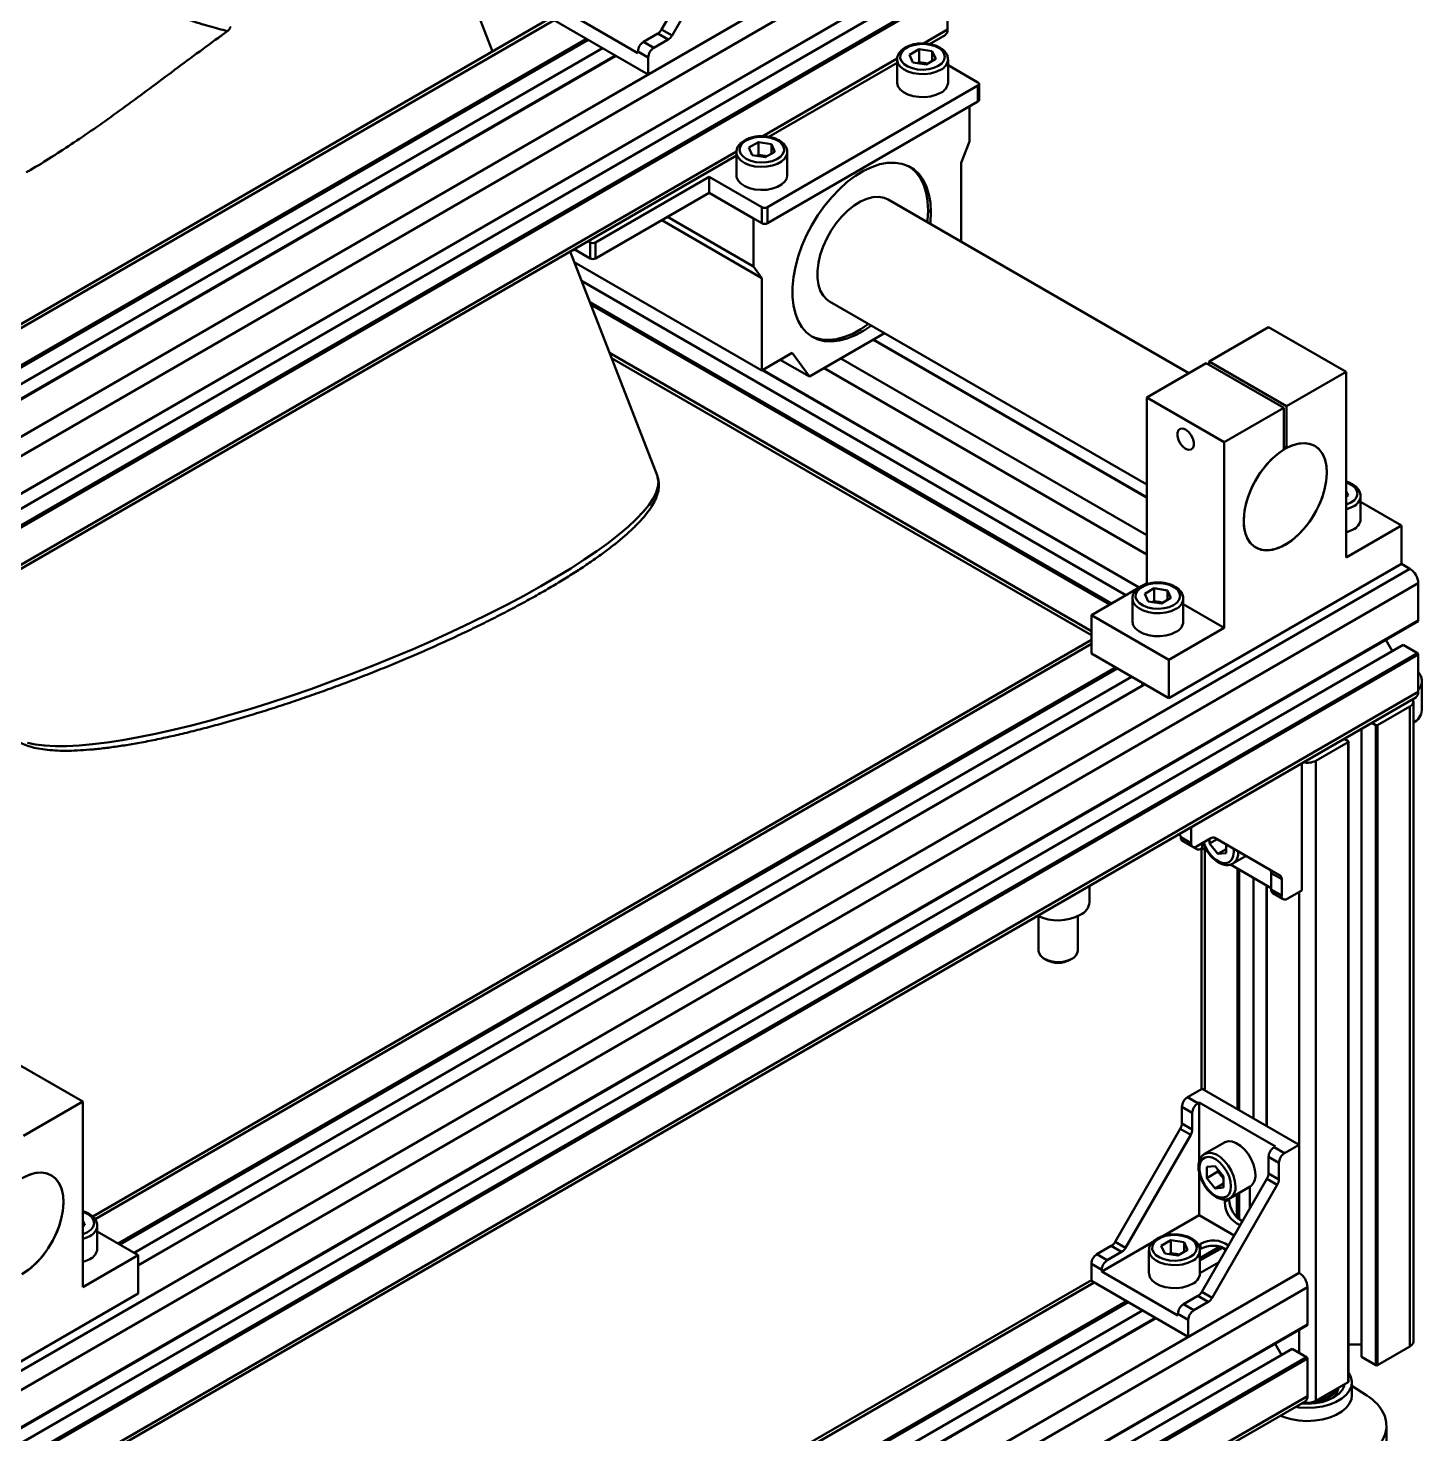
# Model space of a CAD drawing. Header units: millimetres. Extents: x 32504 to 36677, y 41990 to 42879.
# Drawn here: x 36526.6 to 36597.8, y 42661.6 to 42733.4 of the extents above; entities that cross this region are included whole.
import ezdxf

# ---------------------------------------------------------------- set-up
doc = ezdxf.new("R2010")
doc.units = ezdxf.units.MM
doc.layers.add('Net_dam', color=7, linetype='Continuous', lineweight=50)

msp = doc.modelspace()

# ---------------------------------------------------------------- linework, layer by layer
at = {"layer": 'Net_dam'}
for p, q in [((36573.5677, 42738.8551), (36495.7859, 42693.9526)), ((36562.3055, 42739.0758), (36558.9781, 42733.3125)), ((36559.5084, 42733.0064), (36562.8358, 42738.7697)), ((36495.7735, 42692.0144), (36573.5553, 42736.9169)), ((36573.5677, 42736.9444), (36495.7859, 42692.0419)), ((36550.3477, 42732.1847), (36548.5957, 42736.7004)), ((36572.7899, 42735.7113), (36495.0081, 42690.8089)), ((36573.5253, 42735.2868), (36495.7435, 42690.3843)), ((36573.5677, 42735.2133), (36495.7859, 42690.3108)), ((36573.5677, 42735.2133), (36573.5677, 42733.3026)), ((36563.951, 42734.2833), (36504.7298, 42700.0956)), ((36553.3444, 42733.9147), (36505.9058, 42706.5289)), ((36553.4859, 42733.7934), (36506.1036, 42706.4402)), ((36553.3444, 42733.8751), (36558.2942, 42731.0176)), ((36553.8748, 42734.3528), (36557.7638, 42732.1077)), ((36563.951, 42734.2833), (36558.2942, 42731.0176)), ((36558.7781, 42733.1014), (36558.0467, 42732.6792)), ((36559.3084, 42732.7953), (36558.7781, 42733.1014)), ((36558.9781, 42733.3125), (36559.5084, 42733.0064)), ((36573.5677, 42733.3026), (36572.3477, 42732.5983)), ((36555.1405, 42732.8382), (36507.7362, 42705.4723)), ((36555.2253, 42732.7892), (36507.821, 42705.4233)), ((36555.9609, 42732.3646), (36508.5565, 42704.9987)), ((36558.0467, 42732.6792), (36558.577, 42732.3731)), ((36558.577, 42732.3731), (36559.3084, 42732.7953)), ((36572.6496, 42732.5696), (36573.4434, 42733.0279)), ((36556.622, 42731.983), (36509.2177, 42704.617)), ((36556.6396, 42731.9728), (36509.2352, 42704.6069)), ((36557.7638, 42732.1893), (36558.2942, 42731.8832)), ((36557.7638, 42732.1077), (36557.7638, 42732.1893)), ((36558.2942, 42731.0176), (36558.2942, 42731.8832)), ((36571.0035, 42731.8223), (36564.1437, 42727.8622)), ((36564.4441, 42727.8327), (36570.9949, 42731.6144)), ((36570.9949, 42731.7842), (36570.9949, 42730.6084)), ((36572.115, 42732.3024), (36571.6235, 42732.0187)), ((36571.8034, 42731.6311), (36571.6235, 42732.0187)), ((36572.4748, 42731.5272), (36571.8034, 42731.6311)), ((36572.115, 42731.6492), (36572.0243, 42731.5969)), ((36572.7864, 42732.1986), (36572.115, 42732.3024)), ((36572.115, 42731.6492), (36572.115, 42732.3024)), ((36572.4507, 42731.5973), (36572.115, 42731.6492)), ((36572.4748, 42731.5272), (36572.9663, 42731.811)), ((36572.7864, 42732.1986), (36572.9663, 42731.811)), ((36572.7864, 42731.7071), (36572.7864, 42732.1986)), ((36573.5949, 42730.6084), (36573.5949, 42731.7842)), ((36572.5654, 42731.5795), (36572.4507, 42731.5973)), ((36575.1233, 42730.6084), (36573.5949, 42731.4907)), ((36564.3753, 42724.2404), (36575.1233, 42730.4451)), ((36575.1233, 42729.6285), (36575.1233, 42730.4451)), ((36575.1819, 42729.7102), (36575.1819, 42730.5267)), ((36564.3753, 42723.4238), (36575.1233, 42729.6285)), ((36574.6991, 42727.5871), (36574.6991, 42729.3836)), ((36563.4231, 42727.2878), (36563.92, 42727.5684)), ((36564.5894, 42727.4602), (36563.92, 42727.5684)), ((36563.92, 42726.9152), (36563.92, 42727.5684)), ((36564.7619, 42727.0715), (36564.5894, 42727.4602)), ((36564.5894, 42726.9741), (36564.5894, 42727.4602)), ((36574.2748, 42726.5068), (36574.6991, 42727.5871)), ((36562.8016, 42727.0875), (36507.8596, 42695.3701)), ((36508.1614, 42695.3414), (36562.7925, 42726.8792)), ((36562.7925, 42727.049), (36562.7925, 42725.8732)), ((36563.5955, 42726.8991), (36563.4231, 42727.2878)), ((36563.5955, 42726.8991), (36564.2649, 42726.7909)), ((36563.8256, 42726.8619), (36563.92, 42726.9152)), ((36564.2547, 42726.8611), (36563.92, 42726.9152)), ((36564.3593, 42726.8442), (36564.2547, 42726.8611)), ((36564.7619, 42727.0715), (36564.2649, 42726.7909)), ((36565.3925, 42725.8732), (36565.3925, 42727.049)), ((36574.2748, 42722.4784), (36574.2748, 42726.5068)), ((36561.4054, 42725.7916), (36555.6072, 42722.4443)), ((36564.0925, 42724.2404), (36561.4054, 42725.7916)), ((36561.4054, 42724.975), (36561.4054, 42725.7916)), ((36561.4054, 42724.975), (36555.6072, 42721.6277)), ((36564.0925, 42723.4238), (36561.4054, 42724.975)), ((36561.4054, 42724.975), (36563.6682, 42723.6688)), ((36585.8914, 42715.7723), (36570.5421, 42724.6333)), ((36559.2838, 42723.7502), (36563.6682, 42721.2191)), ((36564.0925, 42723.4238), (36564.0925, 42724.2404)), ((36564.3753, 42724.2404), (36564.3753, 42723.4238)), ((36572.7192, 42723.9945), (36572.5777, 42724.0762)), ((36558.9845, 42723.5774), (36564.0925, 42720.6286)), ((36563.6682, 42723.6688), (36563.6682, 42721.2191)), ((36555.3243, 42722.4443), (36555.2172, 42722.5061)), ((36555.3243, 42721.6277), (36555.3243, 42722.4443)), ((36555.6072, 42722.4443), (36555.6072, 42721.6277)), ((36558.7572, 42710.5102), (36554.3068, 42721.9806)), ((36555.3243, 42721.6277), (36554.51, 42722.0979)), ((36554.5167, 42721.4395), (36564.0925, 42715.9116)), ((36563.6682, 42721.2191), (36564.0925, 42720.6286)), ((36554.8847, 42720.491), (36582.6788, 42704.4459)), ((36564.0925, 42720.6286), (36564.0925, 42715.9116)), ((36567.5423, 42719.437), (36583.7403, 42710.0861)), ((36555.3093, 42719.3969), (36581.9434, 42704.0213)), ((36555.3582, 42719.2707), (36581.8586, 42703.9723)), ((36589.9629, 42718.1227), (36586.9223, 42716.3674)), ((36593.9227, 42715.8368), (36589.9629, 42718.1227)), ((36566.5189, 42715.5976), (36570.356, 42717.8127)), ((36569.7773, 42717.4786), (36583.7403, 42709.418)), ((36583.7403, 42709.4382), (36569.7949, 42717.4888)), ((36556.3135, 42716.8085), (36580.9119, 42702.6081)), ((36556.415, 42716.5469), (36580.9119, 42702.4052)), ((36564.0925, 42715.9116), (36565.6481, 42716.8096)), ((36565.6481, 42716.8096), (36566.5189, 42715.5976)), ((36564.1164, 42715.9254), (36583.3403, 42704.8277)), ((36564.134, 42715.9356), (36583.3578, 42704.8379)), ((36565.0337, 42716.455), (36566.5189, 42715.5976)), ((36567.2741, 42716.0336), (36583.7403, 42706.5278)), ((36568.1227, 42716.5234), (36583.7403, 42707.5076)), ((36586.7809, 42716.2858), (36583.7403, 42714.5305)), ((36586.7809, 42716.2858), (36590.7407, 42713.9999)), ((36586.9223, 42716.3674), (36590.8821, 42714.0815)), ((36586.9223, 42716.2042), (36586.9223, 42716.3674)), ((36593.9227, 42715.8368), (36590.8821, 42714.0815)), ((36593.9227, 42706.3649), (36593.9227, 42715.8368)), ((36587.7001, 42712.2446), (36583.7403, 42714.5305)), ((36583.7403, 42714.5305), (36583.7403, 42705.0587)), ((36590.7407, 42713.9999), (36587.7001, 42712.2446)), ((36590.7407, 42713.9999), (36590.7407, 42711.8755)), ((36590.8821, 42714.0815), (36590.8821, 42711.9571)), ((36587.7001, 42712.2446), (36587.7001, 42702.7727)), ((36590.8821, 42711.9571), (36590.7407, 42712.0388)), ((36593.9227, 42709.7547), (36594.0284, 42709.5269)), ((36593.9227, 42709.4658), (36594.0284, 42709.5269)), ((36594.657, 42708.3243), (36594.657, 42709.5001)), ((36596.7511, 42707.9977), (36594.657, 42709.2066)), ((36596.7511, 42707.9977), (36593.9227, 42706.3649)), ((36596.7511, 42706.038), (36596.7511, 42707.9977)), ((36597.1754, 42705.7931), (36520.8078, 42661.7071)), ((36584.8717, 42699.1802), (36596.7511, 42706.038)), ((36596.7511, 42706.038), (36597.1754, 42705.7931)), ((36597.5996, 42705.0583), (36521.2321, 42660.9722)), ((36583.3573, 42704.8375), (36580.9119, 42703.4258)), ((36583.7403, 42705.0587), (36583.4301, 42704.8795)), ((36584.1261, 42704.7934), (36583.6346, 42704.5096)), ((36583.8145, 42704.122), (36583.6346, 42704.5096)), ((36583.797, 42705.0259), (36583.7403, 42705.0587)), ((36584.7976, 42704.6895), (36584.1261, 42704.7934)), ((36584.1261, 42704.1401), (36584.1261, 42704.7934)), ((36584.7976, 42704.6895), (36584.9775, 42704.3019)), ((36584.7976, 42704.198), (36584.7976, 42704.6895)), ((36597.5996, 42705.0583), (36597.5996, 42703.1475)), ((36583.006, 42704.2751), (36583.006, 42703.0993)), ((36584.4859, 42704.0181), (36583.8145, 42704.122)), ((36584.1261, 42704.1401), (36584.0355, 42704.0878)), ((36584.4618, 42704.0882), (36584.1261, 42704.1401)), ((36584.5766, 42704.0704), (36584.4618, 42704.0882)), ((36584.4859, 42704.0181), (36584.9775, 42704.3019)), ((36585.606, 42703.0993), (36585.606, 42704.2751)), ((36587.7001, 42702.7727), (36585.606, 42703.9816)), ((36521.2197, 42659.034), (36597.5872, 42703.1201)), ((36597.5996, 42703.1475), (36521.2321, 42659.0615)), ((36584.8717, 42701.1399), (36580.9119, 42703.4258)), ((36580.9119, 42703.4258), (36580.9119, 42701.4661)), ((36587.7001, 42702.7727), (36584.8717, 42701.1399)), ((36596.8218, 42701.9145), (36520.4543, 42657.8285)), ((36597.5572, 42701.49), (36521.1897, 42657.4039)), ((36580.9119, 42702.1589), (36529.9451, 42672.7364)), ((36580.9119, 42701.956), (36530.0612, 42672.6005)), ((36595.9443, 42702.1717), (36596.275, 42701.5988)), ((36596.8218, 42701.9145), (36597.5572, 42701.49)), ((36597.5996, 42701.4165), (36521.2321, 42657.3304)), ((36584.8717, 42699.1802), (36580.9119, 42701.4661)), ((36584.8717, 42701.1399), (36584.8717, 42699.1802)), ((36597.5996, 42701.4165), (36597.5996, 42699.5058)), ((36582.1423, 42700.7559), (36531.2309, 42671.3653)), ((36582.2271, 42700.7069), (36531.3157, 42671.3163)), ((36582.9627, 42700.2823), (36532.0512, 42670.8917)), ((36597.7854, 42700.0461), (36597.7847, 42700.0191)), ((36597.7854, 42698.5764), (36597.7854, 42700.0461)), ((36597.5996, 42699.5058), (36521.2321, 42655.4197)), ((36583.6238, 42699.9006), (36532.263, 42670.2507)), ((36583.6414, 42699.8905), (36532.263, 42670.2304)), ((36583.506, 42699.9686), (36583.506, 42699.9459)), ((36583.506, 42699.9459), (36583.5259, 42699.8435)), ((36521.1078, 42655.145), (36597.4753, 42699.2311)), ((36597.1754, 42698.7709), (36595.5207, 42697.8157)), ((36597.1754, 42666.1093), (36597.1754, 42698.7709)), ((36597.3511, 42666.3542), (36597.3511, 42699.0159)), ((36595.4359, 42697.8157), (36595.2298, 42697.9347)), ((36594.7005, 42665.5786), (36594.7005, 42697.6292)), ((36595.4359, 42665.1541), (36595.4359, 42697.8157)), ((36595.5207, 42665.1541), (36595.5207, 42697.8157)), ((36594.0217, 42696.9503), (36592.367, 42695.9951)), ((36593.8156, 42697.1183), (36594.0217, 42696.9993)), ((36594.0217, 42664.2887), (36594.0217, 42696.9503)), ((36594.0393, 42664.3132), (36594.0393, 42696.9748)), ((36591.6599, 42695.8739), (36591.6599, 42689.3812)), ((36592.367, 42663.3335), (36592.367, 42695.9951)), ((36585.4728, 42692.1701), (36585.3584, 42692.2361)), ((36585.4728, 42692.0885), (36585.4728, 42692.1701)), ((36586.0031, 42691.7823), (36586.0031, 42692.6083)), ((36585.4728, 42692.0885), (36586.0031, 42691.7823)), ((36585.5556, 42691.9053), (36586.0859, 42691.5992)), ((36585.7607, 42691.7861), (36586.291, 42691.4799)), ((36587.0173, 42692.0412), (36586.2859, 42691.619)), ((36586.5617, 42691.5406), (36586.491, 42691.4998)), ((36586.5345, 42691.5248), (36586.5345, 42679.2358)), ((36586.5617, 42691.7782), (36586.5617, 42691.5406)), ((36586.5617, 42691.5406), (36586.8321, 42691.3845)), ((36586.7102, 42679.1739), (36586.7102, 42691.4549)), ((36586.9492, 42692.0019), (36586.9492, 42691.7682)), ((36587.3368, 42691.9919), (36586.9492, 42691.7682)), ((36587.3749, 42691.2386), (36586.9492, 42691.7682)), ((36587.2131, 42692.0633), (36590.0144, 42690.4457)), ((36590.5447, 42690.1395), (36587.2173, 42692.061)), ((36587.8006, 42691.4844), (36587.3749, 42691.2386)), ((36587.8006, 42691.2767), (36587.8006, 42691.7241)), ((36588.181, 42691.3409), (36588.1684, 42691.5116)), ((36587.8006, 42691.2767), (36587.3749, 42691.2386)), ((36588.138, 42690.7457), (36588.8165, 42691.1374)), ((36588.0159, 42690.7011), (36590.0972, 42689.4996)), ((36588.3648, 42678.2188), (36588.3648, 42690.4997)), ((36588.4497, 42678.1698), (36588.4497, 42690.4507)), ((36589.1851, 42677.7452), (36589.1851, 42690.0261)), ((36590.0144, 42690.4457), (36590.5447, 42690.1395)), ((36590.6276, 42689.9564), (36590.0972, 42690.2625)), ((36590.0972, 42690.2625), (36590.0972, 42689.418)), ((36580.8149, 42688.7795), (36580.8149, 42689.6132)), ((36589.8463, 42689.6444), (36589.8463, 42677.3635)), ((36589.8639, 42677.3534), (36589.8639, 42689.6343)), ((36590.0972, 42689.418), (36590.6276, 42689.1118)), ((36590.6276, 42689.1118), (36590.6276, 42689.9564)), ((36591.6599, 42689.3812), (36590.9104, 42688.9485)), ((36591.5185, 42669.8658), (36591.5185, 42689.2995)), ((36590.1801, 42689.2348), (36590.7104, 42688.9287)), ((36578.2149, 42688.0584), (36578.2149, 42686.3017)), ((36580.2149, 42686.3017), (36580.2149, 42688.0584)), ((36578.5076, 42685.8936), (36578.6248, 42685.826)), ((36579.805, 42685.826), (36579.9221, 42685.8936)), ((36529.4345, 42678.6086), (36525.4747, 42680.8945)), ((36586.5688, 42679.2556), (36585.8192, 42678.8229)), ((36591.5185, 42676.3982), (36586.5688, 42679.2556)), ((36529.4345, 42678.6086), (36526.394, 42676.8533)), ((36529.4345, 42669.1367), (36529.4345, 42678.6086)), ((36586.3496, 42678.5167), (36585.8192, 42678.8229)), ((36586.4203, 42678.5576), (36586.3496, 42678.5167)), ((36586.4203, 42678.5576), (36586.4203, 42675.5392)), ((36590.3094, 42676.3124), (36586.4203, 42678.5576)), ((36586.0667, 42678.0268), (36585.5364, 42678.333)), ((36585.5364, 42678.333), (36585.5364, 42677.4884)), ((36586.0667, 42677.1823), (36586.0667, 42678.0268)), ((36585.4536, 42677.2097), (36582.1261, 42671.4464)), ((36585.9839, 42676.9035), (36585.4536, 42677.2097)), ((36585.5364, 42677.4884), (36586.0667, 42677.1823)), ((36582.6565, 42671.1402), (36585.9839, 42676.9035)), ((36587.7149, 42676.5195), (36586.6966, 42675.9317)), ((36591.5185, 42676.3982), (36590.769, 42675.9655)), ((36591.5185, 42669.8658), (36591.5185, 42676.3982)), ((36586.6966, 42675.9317), (36586.7148, 42675.9416)), ((36590.4861, 42675.4756), (36589.9558, 42675.7817)), ((36589.9558, 42675.7817), (36589.9558, 42674.9372)), ((36590.3094, 42676.3124), (36590.2387, 42676.2716)), ((36590.769, 42675.9655), (36590.2387, 42676.2716)), ((36586.4203, 42674.9462), (36586.4203, 42672.8091)), ((36587.2335, 42675.3081), (36586.8078, 42675.2701)), ((36586.8078, 42675.2701), (36586.8078, 42674.7025)), ((36587.3735, 42675.029), (36586.8078, 42674.7025)), ((36587.2335, 42675.3081), (36587.6591, 42674.7786)), ((36587.3735, 42675.134), (36587.3735, 42675.029)), ((36587.5863, 42674.7643), (36587.3735, 42675.029)), ((36589.9558, 42674.9372), (36590.4861, 42674.631)), ((36590.4861, 42675.4756), (36590.4861, 42674.631)), ((36589.873, 42674.6584), (36586.5455, 42668.8951)), ((36587.2335, 42674.1729), (36586.8078, 42674.7025)), ((36590.4033, 42674.3522), (36587.0759, 42668.589)), ((36587.6591, 42674.4187), (36587.2335, 42674.1729)), ((36587.6591, 42674.6737), (36587.5863, 42674.7643)), ((36587.6591, 42674.211), (36587.6591, 42674.7786)), ((36587.9965, 42673.68), (36589.0148, 42674.2678)), ((36589.0083, 42673.1607), (36589.0083, 42674.264)), ((36590.4033, 42674.3522), (36589.873, 42674.6584)), ((36587.6591, 42674.211), (36587.2335, 42674.1729)), ((36587.7214, 42673.6119), (36587.7214, 42673.4788)), ((36587.7214, 42673.4788), (36587.9476, 42673.6094)), ((36587.9476, 42673.6584), (36587.9476, 42673.6094)), ((36588.3365, 42672.7025), (36588.3365, 42673.8762)), ((36588.3648, 42672.673), (36588.3648, 42673.8926)), ((36588.4497, 42672.6173), (36588.4497, 42673.9416)), ((36586.4203, 42672.8091), (36584.5549, 42671.7322)), ((36586.4203, 42672.8091), (36588.2091, 42671.7765)), ((36529.4345, 42672.5265), (36529.5403, 42672.2987)), ((36529.4345, 42672.2376), (36529.5403, 42672.2987)), ((36530.1689, 42671.0961), (36530.1689, 42672.2719)), ((36588.6333, 42672.5113), (36588.381, 42672.657)), ((36588.6705, 42672.5756), (36588.5962, 42672.5327)), ((36532.263, 42670.7695), (36530.1689, 42671.9784)), ((36584.0376, 42671.4336), (36581.4422, 42669.9354)), ((36582.1261, 42671.4464), (36582.6565, 42671.1402)), ((36584.9746, 42671.5274), (36584.4831, 42671.2436)), ((36585.6461, 42671.4235), (36584.9746, 42671.5274)), ((36584.9746, 42670.8742), (36584.9746, 42671.5274)), ((36585.6461, 42671.4235), (36585.826, 42671.0359)), ((36585.6461, 42670.932), (36585.6461, 42671.4235)), ((36586.3771, 42671.282), (36586.491, 42671.3477)), ((36586.491, 42671.3477), (36586.491, 42671.0865)), ((36532.263, 42670.7695), (36529.4345, 42669.1367)), ((36532.263, 42668.8098), (36532.263, 42670.7695)), ((36581.9261, 42671.2353), (36581.1948, 42670.8131)), ((36581.7251, 42670.5069), (36581.1948, 42670.8131)), ((36581.7251, 42670.5069), (36582.4565, 42670.9291)), ((36582.4565, 42670.9291), (36581.9261, 42671.2353)), ((36583.8546, 42671.0091), (36583.8546, 42669.8333)), ((36584.663, 42670.856), (36584.4831, 42671.2436)), ((36585.3345, 42670.7522), (36584.663, 42670.856)), ((36584.9746, 42670.8742), (36584.884, 42670.8218)), ((36585.3104, 42670.8222), (36584.9746, 42670.8742)), ((36585.4251, 42670.8045), (36585.3104, 42670.8222)), ((36585.3345, 42670.7522), (36585.826, 42671.0359)), ((36586.491, 42671.0865), (36586.4441, 42671.0594)), ((36586.4546, 42670.6163), (36587.471, 42671.2031)), ((36587.5107, 42671.1933), (36586.4546, 42670.5837)), ((36587.6012, 42671.1476), (36586.4546, 42670.4857)), ((36586.4546, 42669.8333), (36586.4546, 42671.0091)), ((36587.5319, 42671.1876), (36587.7848, 42671.0416)), ((36587.7476, 42671.063), (36587.7476, 42670.9772)), ((36580.9119, 42670.3232), (36580.9119, 42669.4576)), ((36581.4422, 42670.017), (36580.9119, 42670.3232)), ((36581.4422, 42670.017), (36581.4422, 42669.9354)), ((36581.4422, 42669.9354), (36585.3313, 42667.6902)), ((36587.41, 42670.3924), (36586.4546, 42669.8408)), ((36591.5185, 42669.8658), (36526.6404, 42632.4125)), ((36580.9119, 42669.4972), (36527.8164, 42638.8459)), ((36581.0533, 42669.376), (36528.0105, 42638.755)), ((36585.8617, 42666.6002), (36580.9119, 42669.4576)), ((36585.8617, 42666.6002), (36591.5185, 42669.8658)), ((36520.3836, 42661.952), (36532.263, 42668.8098)), ((36591.9428, 42669.131), (36526.889, 42631.5762)), ((36586.3455, 42668.684), (36585.6142, 42668.2618)), ((36586.8759, 42668.3778), (36586.3455, 42668.684)), ((36586.5455, 42668.8951), (36587.0759, 42668.589)), ((36591.9428, 42667.2203), (36591.9428, 42669.131)), ((36582.708, 42668.4208), (36529.6468, 42637.7892)), ((36582.7928, 42668.3718), (36529.7316, 42637.7402)), ((36583.5283, 42667.9472), (36530.4672, 42637.3156)), ((36585.8617, 42667.4657), (36585.3313, 42667.7719)), ((36585.3313, 42667.6902), (36585.3313, 42667.7719)), ((36586.1445, 42667.9556), (36585.6142, 42668.2618)), ((36586.8759, 42668.3778), (36586.1445, 42667.9556)), ((36526.8765, 42629.638), (36591.9304, 42667.1928)), ((36591.9428, 42667.2203), (36526.889, 42629.6655)), ((36584.1895, 42667.5655), (36531.1283, 42636.934)), ((36584.207, 42667.5554), (36531.1459, 42636.9238)), ((36585.8617, 42667.4657), (36585.8617, 42666.6002)), ((36591.5185, 42665.7831), (36591.5185, 42666.9551)), ((36591.165, 42665.9872), (36526.6404, 42628.738)), ((36590.2875, 42666.2444), (36590.6182, 42665.6716)), ((36591.165, 42665.9872), (36591.9004, 42665.5627)), ((36594.7005, 42666.2099), (36594.0393, 42666.2099)), ((36597.1754, 42666.1093), (36595.5207, 42665.1541)), ((36591.9004, 42665.5627), (36526.8465, 42628.0079)), ((36591.9428, 42665.4892), (36526.889, 42627.9344)), ((36591.9428, 42663.5785), (36591.9428, 42665.4892)), ((36595.4359, 42665.1541), (36594.7005, 42665.5786)), ((36594.0217, 42664.2887), (36592.367, 42663.3335)), ((36593.8334, 42664.1454), (36593.8262, 42664.1758)), ((36594.211, 42663.6124), (36594.211, 42664.2802)), ((36591.9428, 42663.5785), (36526.889, 42626.0237)), ((36594.9715, 42663.6071), (36594.211, 42664.1063)), ((36526.7647, 42625.749), (36591.8185, 42663.3038)), ((36595.9763, 42661.0199), (36595.9763, 42662.0693))]:
    msp.add_line(p, q, dxfattribs=at)
at = {"layer": 'Net_dam', "flags": 128}
for points in [[(36573.101, 42731.4495), (36573.2761, 42731.5798), (36573.3896, 42731.7312), (36573.4343, 42731.8942), (36573.4074, 42732.0584), (36573.3106, 42732.2136), (36573.15, 42732.35), (36572.9357, 42732.4591), (36572.6811, 42732.534), (36572.4022, 42732.57), (36572.1166, 42732.5648), (36571.8421, 42732.5188), (36571.5962, 42732.4348), (36571.3941, 42732.3182), (36571.2487, 42732.1762), (36571.1689, 42732.0178), (36571.16, 42731.8529), (36571.2223, 42731.6919), (36571.352, 42731.5449), (36571.541, 42731.4212), (36571.7773, 42731.3284), (36572.0462, 42731.2726), (36572.3307, 42731.257), (36572.6129, 42731.2829), (36572.8752, 42731.3484), (36573.101, 42731.4495)], [(36573.2141, 42731.2535), (36572.9774, 42731.1454), (36572.7038, 42731.0718), (36572.4082, 42731.0366), (36572.1065, 42731.0416), (36571.8149, 42731.0867), (36571.5492, 42731.1694), (36571.3238, 42731.2853), (36571.1506, 42731.428), (36571.0392, 42731.5899), (36570.9954, 42731.7624), (36570.9949, 42731.7883)], [(36572.5568, 42731.5745), (36572.5253, 42731.5827), (36572.4507, 42731.5973)], [(36570.9949, 42730.6084), (36570.9954, 42730.5865), (36571.0392, 42730.4141), (36571.1506, 42730.2522), (36571.3238, 42730.1095), (36571.5492, 42729.9936), (36571.8149, 42729.9109), (36572.1065, 42729.8658), (36572.4082, 42729.8607), (36572.7038, 42729.896), (36572.9774, 42729.9696), (36573.2141, 42730.0777)], [(36563.7852, 42726.5459), (36564.0678, 42726.5217), (36564.352, 42726.5388), (36564.6199, 42726.5962), (36564.8547, 42726.6903), (36565.0416, 42726.8151), (36565.1688, 42726.9628), (36565.2284, 42727.1242), (36565.2166, 42727.289), (36565.1342, 42727.4469), (36564.9863, 42727.5881), (36564.7823, 42727.7036), (36564.5349, 42727.7862), (36564.2597, 42727.8306), (36563.974, 42727.8342), (36563.6958, 42727.7966), (36563.4425, 42727.7203), (36563.23, 42727.61), (36563.0717, 42727.4727), (36562.9775, 42727.3169), (36562.9534, 42727.1525), (36563.0009, 42726.9899), (36563.117, 42726.8391), (36563.2943, 42726.7098), (36563.5218, 42726.6099), (36563.7852, 42726.5459)], [(36563.742, 42726.3263), (36563.4628, 42726.3925), (36563.2175, 42726.494), (36563.0193, 42726.6254), (36562.879, 42726.7797), (36562.8042, 42726.9485), (36562.7925, 42727.0457)], [(36565.3925, 42727.0485), (36565.3626, 42726.8891), (36565.2645, 42726.7243), (36565.1032, 42726.577), (36564.8874, 42726.4552), (36564.6287, 42726.3654), (36564.3412, 42726.3124), (36564.0402, 42726.2991), (36563.742, 42726.3263)], [(36564.3519, 42726.84), (36564.329, 42726.846), (36564.2547, 42726.8611)], [(36562.7925, 42725.8732), (36562.8042, 42725.7727), (36562.879, 42725.6039), (36563.0193, 42725.4496), (36563.2175, 42725.3182), (36563.4628, 42725.2166), (36563.742, 42725.1505)], [(36563.742, 42725.1505), (36564.0402, 42725.1233), (36564.3412, 42725.1366), (36564.6287, 42725.1895), (36564.8874, 42725.2794), (36565.1032, 42725.4012), (36565.2645, 42725.5485), (36565.3626, 42725.7133), (36565.3925, 42725.8732)], [(36569.6839, 42718.2007), (36569.2884, 42717.9331), (36568.8697, 42717.7057), (36568.4554, 42717.5379), (36568.0513, 42717.4322), (36567.6631, 42717.3899), (36567.2963, 42717.4116), (36566.9559, 42717.4972), (36566.6469, 42717.6452), (36566.3734, 42717.8538), (36566.1394, 42718.1199), (36565.9481, 42718.4398), (36565.8022, 42718.8091), (36565.7038, 42719.2225), (36565.6543, 42719.6742), (36565.6543, 42720.1579), (36565.7038, 42720.6669), (36565.8022, 42721.1939), (36565.9481, 42721.7315), (36566.1394, 42722.2723), (36566.3734, 42722.8086), (36566.6469, 42723.3329), (36566.9559, 42723.8378), (36567.2963, 42724.3163), (36567.6631, 42724.7616), (36568.0513, 42725.1675), (36568.4554, 42725.5283), (36568.8697, 42725.8389), (36569.2884, 42726.0949), (36569.7056, 42726.2928), (36570.1155, 42726.4298), (36570.5124, 42726.504), (36570.8906, 42726.5143), (36571.2448, 42726.4605), (36571.57, 42726.3435), (36571.8618, 42726.1649), (36572.116, 42725.9271), (36572.329, 42725.6336), (36572.4979, 42725.2884), (36572.6202, 42724.8964), (36572.6943, 42724.4631), (36572.7192, 42723.9945), (36572.7192, 42723.9945)], [(36572.5777, 42724.0762), (36572.5529, 42724.5447), (36572.4788, 42724.978), (36572.3565, 42725.37), (36572.1876, 42725.7152), (36571.9746, 42726.0088), (36571.7204, 42726.2465), (36571.6117, 42726.3228)], [(36567.5423, 42719.437), (36567.4056, 42719.5318), (36567.2188, 42719.7307), (36567.0747, 42719.9836), (36566.9767, 42720.2846), (36566.9271, 42720.6266), (36566.9271, 42721.0016), (36566.9767, 42721.4009), (36567.0747, 42721.815), (36567.2188, 42722.2343), (36567.4056, 42722.6489), (36567.6308, 42723.0492), (36567.8891, 42723.4256), (36568.1744, 42723.7695), (36568.4801, 42724.0727), (36568.7989, 42724.3282), (36569.1235, 42724.5299), (36569.4461, 42724.6731), (36569.7592, 42724.7545), (36570.0556, 42724.7722), (36570.3282, 42724.7257), (36570.5421, 42724.6333)], [(36572.5422, 42723.4786), (36572.5529, 42723.579), (36572.5777, 42724.0762)], [(36572.7192, 42723.9945), (36572.6943, 42723.4973), (36572.6837, 42723.397)], [(36566.6141, 42717.6658), (36566.8145, 42717.5788), (36567.1549, 42717.4933), (36567.5217, 42717.4715), (36567.9099, 42717.5138), (36568.314, 42717.6196), (36568.7283, 42717.7873), (36569.147, 42718.0147), (36569.5425, 42718.2823)], [(36585.7202, 42712.8976), (36585.8654, 42712.7843), (36585.993, 42712.6256), (36586.0877, 42712.4406), (36586.1381, 42712.2516), (36586.1381, 42712.0814), (36586.0877, 42711.9506), (36585.993, 42711.875), (36585.8654, 42711.8636), (36585.7202, 42711.9178), (36585.5751, 42712.0311), (36585.4475, 42712.1898), (36585.3528, 42712.3749), (36585.3024, 42712.5638), (36585.3024, 42712.734), (36585.3528, 42712.8648), (36585.4475, 42712.9404), (36585.5751, 42712.9519), (36585.7202, 42712.8976)], [(36590.7407, 42711.8755), (36590.4134, 42711.6444), (36590.0957, 42711.3608), (36589.7952, 42711.0316), (36589.5192, 42710.6648), (36589.2744, 42710.269), (36589.0666, 42709.854), (36588.9009, 42709.4297), (36588.7812, 42709.0063), (36588.7105, 42708.594), (36588.6904, 42708.2028), (36588.7214, 42707.8421), (36588.8028, 42707.5206), (36588.9327, 42707.246), (36589.1078, 42707.025), (36589.324, 42706.8628), (36589.576, 42706.7635), (36589.8578, 42706.7294), (36590.1626, 42706.7613), (36590.4831, 42706.8584), (36590.8114, 42707.0184), (36591.1398, 42707.2375), (36591.4602, 42707.5104), (36591.765, 42707.8304), (36592.0468, 42708.1899), (36592.2989, 42708.5802), (36592.515, 42708.9919), (36592.6902, 42709.4151), (36592.82, 42709.8396), (36592.9014, 42710.2551), (36592.9324, 42710.6517), (36592.9123, 42711.0197), (36592.8416, 42711.3503), (36592.7219, 42711.6355), (36592.5562, 42711.8685), (36592.3484, 42712.0437), (36592.1036, 42712.1567), (36591.8276, 42712.2049), (36591.5272, 42712.1872), (36591.2094, 42712.1039), (36590.8821, 42711.9571)], [(36592.5877, 42709.1543), (36592.7439, 42709.5733), (36592.8548, 42709.9898), (36592.9178, 42710.3941), (36592.9315, 42710.7767), (36592.8954, 42711.1286), (36592.8105, 42711.4416), (36592.6788, 42711.7083), (36592.5032, 42711.9225), (36592.2881, 42712.0792), (36592.0383, 42712.1747), (36591.7597, 42712.2067), (36591.459, 42712.1746), (36591.143, 42712.079), (36590.8193, 42711.9222), (36590.4954, 42711.7079), (36590.1789, 42711.4411), (36589.8772, 42711.128), (36589.5974, 42710.7761), (36589.3461, 42710.3934), (36589.1291, 42709.9891), (36588.9516, 42709.5726), (36588.8176, 42709.1536), (36588.7304, 42708.742), (36588.692, 42708.3474), (36588.7032, 42707.9791), (36588.7639, 42707.6457), (36588.8725, 42707.355), (36589.0266, 42707.1138), (36589.2225, 42706.9278), (36589.4557, 42706.8013), (36589.7206, 42706.7374), (36590.0111, 42706.7374), (36590.3204, 42706.8015), (36590.6412, 42706.9281), (36590.966, 42707.1142), (36591.2871, 42707.3554), (36591.5971, 42707.6462), (36591.8887, 42707.9797), (36592.155, 42708.3481), (36592.3898, 42708.7427), (36592.5877, 42709.1543)], [(36558.7572, 42710.5102), (36558.7702, 42710.4742), (36558.8123, 42710.2356), (36558.7877, 42709.9723), (36558.6966, 42709.6854), (36558.5393, 42709.376), (36558.3165, 42709.0453), (36558.029, 42708.6948), (36557.678, 42708.3258), (36557.2649, 42707.9397), (36556.7913, 42707.5381), (36556.2592, 42707.1227), (36555.6707, 42706.6951), (36555.0281, 42706.2569), (36554.334, 42705.8101), (36553.5911, 42705.3562), (36552.8026, 42704.8972), (36551.9714, 42704.4349), (36551.101, 42703.9712), (36550.1948, 42703.5078), (36549.2564, 42703.0468), (36548.2897, 42702.5898), (36547.2984, 42702.1387), (36546.2865, 42701.6954), (36545.2582, 42701.2616), (36544.2175, 42700.8391), (36543.1685, 42700.4294), (36542.1155, 42700.0344), (36541.0627, 42699.6555), (36540.0143, 42699.2943), (36538.9745, 42698.9522), (36537.9475, 42698.6307), (36536.9373, 42698.3308), (36535.9481, 42698.054), (36534.9837, 42697.8013), (36534.048, 42697.5736), (36533.1449, 42697.372), (36532.2778, 42697.1972), (36531.4503, 42697.0499), (36530.6657, 42696.9307), (36529.9271, 42696.8401), (36529.2375, 42696.7784), (36528.5996, 42696.7459), (36528.016, 42696.7428), (36527.489, 42696.769), (36527.0207, 42696.8244), (36526.6131, 42696.9088)], [(36594.1631, 42709.1654), (36594.3382, 42709.2957), (36594.4517, 42709.4471), (36594.4964, 42709.6101), (36594.4695, 42709.7743), (36594.3727, 42709.9295), (36594.2121, 42710.066), (36593.9978, 42710.1751), (36593.9227, 42710.2021)], [(36593.9227, 42709.0594), (36593.9373, 42709.0643), (36594.1631, 42709.1654)], [(36594.2762, 42708.9694), (36594.0395, 42708.8614), (36593.9227, 42708.8244)], [(36593.9227, 42707.6486), (36594.0395, 42707.6855), (36594.2762, 42707.7936)], [(36585.1121, 42703.9404), (36585.2873, 42704.0707), (36585.4008, 42704.2221), (36585.4455, 42704.3851), (36585.4186, 42704.5493), (36585.3218, 42704.7045), (36585.1612, 42704.841), (36584.9468, 42704.95), (36584.6922, 42705.0249), (36584.4133, 42705.0609), (36584.1277, 42705.0557), (36583.8533, 42705.0097), (36583.6073, 42704.9257), (36583.4053, 42704.8091), (36583.2598, 42704.6671), (36583.1801, 42704.5087), (36583.1711, 42704.3438), (36583.2334, 42704.1828), (36583.3632, 42704.0358), (36583.5521, 42703.9121), (36583.7885, 42703.8194), (36584.0573, 42703.7635), (36584.3418, 42703.748), (36584.6241, 42703.7738), (36584.8863, 42703.8393), (36585.1121, 42703.9404)], [(36585.2253, 42703.7444), (36584.9885, 42703.6363), (36584.7149, 42703.5627), (36584.4193, 42703.5275), (36584.1176, 42703.5325), (36583.8261, 42703.5776), (36583.5604, 42703.6603), (36583.3349, 42703.7762), (36583.1618, 42703.9189), (36583.0503, 42704.0809), (36583.0066, 42704.2533), (36583.006, 42704.2792)], [(36584.5679, 42704.0654), (36584.5364, 42704.0736), (36584.4618, 42704.0882)], [(36583.006, 42703.0993), (36583.0066, 42703.0774), (36583.0503, 42702.905), (36583.1618, 42702.7431), (36583.3349, 42702.6004), (36583.5604, 42702.4845), (36583.8261, 42702.4018), (36584.1176, 42702.3567), (36584.4193, 42702.3517), (36584.7149, 42702.3869), (36584.9885, 42702.4605), (36585.2253, 42702.5686)], [(36585.7607, 42691.7861), (36585.7607, 42691.7861), (36585.7488, 42691.7938)], [(36586.491, 42691.4998), (36586.4358, 42691.4742), (36586.3828, 42691.4621), (36586.3339, 42691.4641), (36586.291, 42691.48), (36586.2558, 42691.5091), (36586.2297, 42691.5505), (36586.2165, 42691.5889)], [(36586.6467, 42691.8273), (36586.7227, 42691.6356), (36586.861, 42691.3856), (36587.0317, 42691.1621), (36587.2238, 42690.9791), (36587.4255, 42690.848), (36587.624, 42690.7771), (36587.8068, 42690.7709), (36587.9625, 42690.8298), (36588.0813, 42690.95), (36588.1557, 42691.124), (36588.181, 42691.3409)], [(36578.2149, 42686.3017), (36578.2294, 42686.2037), (36578.3118, 42686.0538), (36578.4611, 42685.9223), (36578.6664, 42685.819), (36578.9123, 42685.7515), (36579.1807, 42685.7248), (36579.4516, 42685.7409), (36579.705, 42685.7985), (36579.922, 42685.8935)], [(36589.2841, 42674.863), (36589.2593, 42675.1221), (36589.1863, 42675.3958), (36589.069, 42675.6695), (36588.9138, 42675.9282), (36588.7289, 42676.1582), (36588.5244, 42676.3469), (36588.3114, 42676.4842), (36588.1012, 42676.5628), (36587.9052, 42676.5783), (36587.734, 42676.5299), (36587.7149, 42676.5195)], [(36588.0396, 42674.2752), (36588.0142, 42674.5213), (36587.9398, 42674.7812), (36587.8211, 42675.0385), (36587.6654, 42675.2771), (36587.4826, 42675.482), (36587.2841, 42675.6403), (36587.0824, 42675.7421), (36586.8902, 42675.7809), (36586.7196, 42675.7544), (36586.5813, 42675.6641), (36586.484, 42675.5159), (36586.4337, 42675.3189), (36586.4337, 42675.0855), (36586.484, 42674.8305), (36586.5813, 42674.5699), (36586.7196, 42674.3199), (36586.8902, 42674.0964), (36587.0824, 42673.9134), (36587.2841, 42673.7823), (36587.4826, 42673.7114), (36587.6654, 42673.7052), (36587.8211, 42673.7641), (36587.9398, 42673.8843), (36588.0142, 42674.0583), (36588.0396, 42674.2752)], [(36586.7148, 42675.9416), (36586.7158, 42675.9421), (36586.887, 42675.9905), (36587.0829, 42675.9749), (36587.2931, 42675.8964), (36587.5062, 42675.7591), (36587.7107, 42675.5703), (36587.8955, 42675.3404), (36588.0508, 42675.0816), (36588.1681, 42674.808), (36588.2411, 42674.5343), (36588.2658, 42674.2752)], [(36526.3233, 42669.7902), (36526.6516, 42670.0093), (36526.9721, 42670.2821), (36527.2769, 42670.6022), (36527.5587, 42670.9617), (36527.8107, 42671.352), (36528.0269, 42671.7637), (36528.202, 42672.1869), (36528.3318, 42672.6114), (36528.4133, 42673.0269), (36528.4443, 42673.4235), (36528.4242, 42673.7915), (36528.3535, 42674.1221), (36528.2338, 42674.4073), (36528.0681, 42674.6403), (36527.8603, 42674.8154), (36527.6155, 42674.9285), (36527.3395, 42674.9767), (36527.039, 42674.959), (36526.7213, 42674.8757), (36526.394, 42674.7289)], [(36528.0995, 42671.9261), (36528.2558, 42672.3451), (36528.3667, 42672.7616), (36528.4297, 42673.1659), (36528.4433, 42673.5485), (36528.4073, 42673.9004), (36528.3224, 42674.2134), (36528.1906, 42674.4801), (36528.0151, 42674.6943), (36527.7999, 42674.851), (36527.5501, 42674.9465), (36527.2716, 42674.9785), (36526.9708, 42674.9464), (36526.6549, 42674.8508), (36526.3311, 42674.694)], [(36587.5863, 42674.7643), (36587.6362, 42674.707), (36587.6591, 42674.6837)], [(36529.675, 42671.9372), (36529.8501, 42672.0675), (36529.9636, 42672.2189), (36530.0083, 42672.3819), (36529.9814, 42672.5461), (36529.8846, 42672.7013), (36529.724, 42672.8378), (36529.5096, 42672.9468), (36529.4345, 42672.9739)], [(36526.4778, 42669.8859), (36526.799, 42670.1272), (36527.109, 42670.418), (36527.4005, 42670.7515), (36527.6669, 42671.1199), (36527.9017, 42671.5145), (36528.0995, 42671.9261)], [(36529.4345, 42671.8312), (36529.4492, 42671.8361), (36529.675, 42671.9372)], [(36529.7881, 42671.7412), (36529.5513, 42671.6332), (36529.4345, 42671.5962)], [(36585.9607, 42670.6744), (36586.1358, 42670.8048), (36586.2493, 42670.9562), (36586.294, 42671.1191), (36586.2671, 42671.2833), (36586.1703, 42671.4385), (36586.0097, 42671.575), (36585.7953, 42671.6841), (36585.5407, 42671.759), (36585.2618, 42671.795), (36584.9762, 42671.7898), (36584.7018, 42671.7438), (36584.4558, 42671.6598), (36584.2538, 42671.5431), (36584.1083, 42671.4011), (36584.0286, 42671.2427), (36584.0196, 42671.0778), (36584.082, 42670.9168), (36584.2117, 42670.7699), (36584.4007, 42670.6461), (36584.637, 42670.5534), (36584.9059, 42670.4975), (36585.1904, 42670.482), (36585.4726, 42670.5078), (36585.7349, 42670.5733), (36585.9607, 42670.6744)], [(36586.0738, 42670.4785), (36585.837, 42670.3704), (36585.5635, 42670.2967), (36585.2679, 42670.2615), (36584.9661, 42670.2666), (36584.6746, 42670.3117), (36584.4089, 42670.3944), (36584.1834, 42670.5102), (36584.0103, 42670.6529), (36583.8989, 42670.8149), (36583.8551, 42670.9873), (36583.8546, 42671.0132)], [(36585.4164, 42670.7995), (36585.3849, 42670.8076), (36585.3104, 42670.8222)], [(36529.4345, 42670.4204), (36529.5513, 42670.4573), (36529.7881, 42670.5654)], [(36583.8546, 42669.8333), (36583.8551, 42669.8115), (36583.8989, 42669.6391), (36584.0103, 42669.4771), (36584.1834, 42669.3344), (36584.4089, 42669.2186), (36584.6746, 42669.1359), (36584.9661, 42669.0908), (36585.2679, 42669.0857), (36585.5635, 42669.1209), (36585.837, 42669.1946), (36586.0738, 42669.3026)], [(36594.0393, 42664.78), (36594.1601, 42664.556), (36594.2098, 42664.323), (36594.1866, 42664.0886), (36594.0913, 42663.8604), (36593.9269, 42663.6457), (36593.6988, 42663.4514), (36593.4142, 42663.2837), (36593.0823, 42663.148), (36592.7138, 42663.0488), (36592.3206, 42662.9891), (36591.9151, 42662.9709), (36591.5106, 42662.9948), (36591.3269, 42663.02)], [(36593.8405, 42664.1841), (36593.8168, 42664.0828), (36593.7141, 42663.8755), (36593.5433, 42663.6838), (36593.311, 42663.515), (36593.0261, 42663.3756), (36592.6996, 42663.271), (36592.344, 42663.2051), (36591.973, 42663.1806), (36591.6306, 42663.1953)], [(36594.211, 42663.6124), (36594.1866, 42663.4208), (36594.0913, 42663.1926), (36593.9269, 42662.9779), (36593.6988, 42662.7836), (36593.4142, 42662.6159), (36593.0823, 42662.4802), (36592.7138, 42662.3809), (36592.3206, 42662.3212), (36591.9151, 42662.3031), (36591.5106, 42662.3269), (36591.12, 42662.3921), (36590.7558, 42662.4966), (36590.5572, 42662.5757)], [(36592.1686, 42663.2575), (36592.3567, 42663.2801), (36592.6731, 42663.352), (36592.9553, 42663.4614), (36593.1902, 42663.6033), (36593.3668, 42663.771), (36593.4768, 42663.9567), (36593.4849, 42663.9788)], [(36588.1933, 42661.211), (36588.248, 42661.1353), (36588.4966, 42660.8593), (36588.8067, 42660.605), (36589.1728, 42660.3767), (36589.5883, 42660.1787), (36590.0458, 42660.0144), (36590.5372, 42659.8868), (36591.0537, 42659.7981), (36591.586, 42659.7499), (36592.1247, 42659.7432), (36592.6601, 42659.7779), (36593.1828, 42659.8536), (36593.6833, 42659.9687), (36594.1527, 42660.1214), (36594.5828, 42660.3088), (36594.9657, 42660.5277), (36595.2946, 42660.774), (36595.5638, 42661.0435), (36595.7683, 42661.3313), (36595.9046, 42661.6322), (36595.9702, 42661.9409), (36595.9639, 42662.252), (36595.8858, 42662.5597)]]:
    msp.add_lwpolyline(points, dxfattribs=at)
at = {"layer": 'Net_dam'}
for centre, radius, start, end in [((36558.4727, 42733.591), 0.577, 301.954672, 331.144391), ((36573.2823, 42733.2663), 0.2877, 304.056351, 7.25583), ((36558.3779, 42732.1614), 0.6147, 122.605478, 177.394522), ((36558.9083, 42731.8552), 0.6147, 122.605478, 177.394522), ((36559.003, 42733.2849), 0.577, 301.954672, 331.144391), ((36572.2951, 42730.5912), 1.0181, 81.210056, 101.881178), ((36572.961, 42731.8376), 0.6366, 293.432238, 354.720947), ((36572.9623, 42730.6603), 0.6347, 293.375438, 355.304421), ((36575.0923, 42730.5267), 0.0873, 290.783421, 69.216579), ((36575.0818, 42729.7202), 0.1006, 294.374658, 354.305201), ((36564.0927, 42725.8556), 1.0185, 80.845565, 101.822702), ((36564.2339, 42724.5133), 0.3074, 242.609672, 297.390328), ((36564.2339, 42723.6968), 0.3074, 242.609672, 297.390328), ((36555.4658, 42722.7172), 0.3074, 242.609672, 297.390328), ((36555.4658, 42721.9007), 0.3074, 242.609672, 297.390328), ((36594.0231, 42709.5535), 0.6366, 293.432238, 354.720947), ((36594.0244, 42708.3762), 0.6347, 293.375438, 355.304421), ((36596.6785, 42705.0163), 0.9221, 2.605478, 57.394522), ((36584.3063, 42703.0821), 1.0181, 81.210056, 101.881178), ((36584.9721, 42704.3285), 0.6366, 293.432238, 354.720947), ((36584.9734, 42703.1512), 0.6347, 293.375438, 355.304421), ((36597.5711, 42703.1439), 0.0288, 304.056351, 7.255829), ((36597.5075, 42701.4123), 0.0922, 2.605478, 57.394522), ((36597.3142, 42699.4694), 0.2877, 304.056351, 7.25583), ((36597.1373, 42700.0702), 0.6495, 315.389717, 355.4866), ((36597.0857, 42699.0137), 0.2588, 290.280533, 28.549078), ((36597.0104, 42698.643), 0.7779, 295.977021, 355.087727), ((36595.4783, 42697.8976), 0.0922, 242.609672, 297.390328), ((36594.0124, 42696.9748), 0.0262, 290.783421, 69.216579), ((36591.9415, 42696.8196), 0.9278, 256.96969, 297.299111), ((36585.663, 42692.0643), 0.1918, 172.74417, 235.943649), ((36586.1755, 42691.7544), 0.1747, 170.785963, 309.203285), ((36587.1345, 42691.8777), 0.2012, 65.686048, 125.618173), ((36587.7368, 42691.2888), 0.6754, 306.557388, 7.24332), ((36589.897, 42690.2822), 0.2012, 354.379621, 54.301961), ((36590.4273, 42689.9761), 0.2012, 354.379621, 54.301961), ((36590.2875, 42689.3937), 0.1918, 172.74417, 235.943649), ((36580.0268, 42688.8502), 0.7912, 293.81015, 354.869709), ((36590.8, 42689.0838), 0.1747, 170.785963, 309.203285), ((36579.2113, 42690.3086), 2.4597, 244.801843, 297.478043), ((36579.2149, 42686.9306), 1.2523, 241.887219, 298.107406), ((36579.7188, 42686.3485), 0.4982, 294.062653, 354.617206), ((36586.1505, 42678.3051), 0.6147, 122.605478, 177.394522), ((36586.6808, 42677.9989), 0.6147, 122.605478, 177.394522), ((36584.9596, 42677.5081), 0.5771, 328.856272, 358.043501), ((36585.4899, 42677.202), 0.5771, 328.856272, 358.043501), ((36590.5699, 42675.7538), 0.6147, 122.605478, 177.394522), ((36591.1002, 42675.4476), 0.6147, 122.605478, 177.394522), ((36588.3811, 42675.4027), 1.0195, 198.106055, 218.774629), ((36589.379, 42674.9569), 0.5771, 328.856272, 358.043501), ((36587.6347, 42674.2021), 0.6353, 304.841765, 6.605392), ((36588.6534, 42674.7898), 0.6349, 304.692289, 6.619891), ((36589.9094, 42674.6507), 0.5771, 328.856272, 358.043501), ((36589.311, 42673.6549), 1.3641, 181.908918, 239.368174), ((36589.0028, 42673.4826), 1.2814, 180.170558, 247.431472), ((36529.535, 42672.3253), 0.6366, 293.432238, 354.720947), ((36581.6207, 42671.7249), 0.577, 301.954672, 331.144391), ((36587.1284, 42670.2359), 1.2816, 52.574685, 119.824564), ((36529.5363, 42671.148), 0.6347, 293.375438, 355.304421), ((36581.526, 42670.2952), 0.6147, 122.605478, 177.394522), ((36582.1511, 42671.4187), 0.577, 301.954672, 331.144391), ((36585.1548, 42669.8161), 1.0181, 81.210056, 101.881178), ((36585.8207, 42671.0625), 0.6366, 293.432238, 354.720947), ((36587.1333, 42669.8828), 1.3643, 60.636335, 118.086782), ((36582.0563, 42669.9891), 0.6147, 122.605478, 177.394522), ((36585.822, 42669.8853), 0.6347, 293.375438, 355.304421), ((36591.0217, 42669.0891), 0.9221, 2.605478, 57.394522), ((36586.0401, 42669.1736), 0.577, 301.954672, 331.144391), ((36586.5705, 42668.8675), 0.577, 301.954672, 331.144391), ((36585.9454, 42667.7439), 0.6147, 122.605478, 177.394522), ((36586.4758, 42667.4378), 0.6147, 122.605478, 177.394522), ((36591.9142, 42667.2166), 0.0288, 304.056351, 7.25583), ((36597.0508, 42666.3842), 0.3018, 294.374658, 354.305201), ((36591.8507, 42665.485), 0.0922, 2.605478, 57.394522), ((36595.4783, 42665.236), 0.0922, 242.609672, 297.390328), ((36594.0092, 42664.3162), 0.0302, 294.374658, 354.305201), ((36591.6574, 42663.5422), 0.2877, 304.056351, 7.25583), ((36592.2578, 42664.7606), 1.4069, 276.532803, 323.46182), ((36592.7878, 42664.062), 0.7291, 299.952052, 355.953551), ((36593.8027, 42661.664), 2.2675, 23.267196, 58.972206), ((36591.9415, 42664.158), 0.9278, 256.96969, 297.299111)]:
    msp.add_arc(centre, radius, start, end, dxfattribs=at)
for points, knots in [([(36536.8163, 42733.228), (36536.5162, 42733.3044), (36535.9159, 42733.4573), (36534.8421, 42733.7982), (36533.6428, 42734.2167), (36532.3075, 42734.7166), (36530.8427, 42735.2956), (36529.3948, 42735.8885), (36528.3117, 42736.3565), (36527.7552, 42736.6055), (36527.6346, 42736.7147), (36527.6247, 42736.7613), (36527.622, 42736.7741)], [0, 0, 0, 0, 0.1413607, 0.2828234, 0.4242002, 0.568287, 0.7124616, 0.8565549, 0.964313, 0.9914283, 0.9976592, 1, 1, 1, 1]), ([(36512.1889, 42719.1459), (36512.997, 42719.8565), (36514.6139, 42721.2784), (36516.9208, 42723.5562), (36519.1477, 42725.9366), (36521.2834, 42728.4218), (36523.3263, 42731.0036), (36525.1006, 42733.4357), (36526.2901, 42735.2006), (36526.8662, 42736.0953), (36526.9899, 42736.3434), (36527.0001, 42736.401), (36527.0028, 42736.4166)], [0, 0, 0, 0, 0.14194251, 0.28398822, 0.42594706, 0.5696292, 0.7133983, 0.85708691, 0.96452954, 0.9915312, 0.9977042, 1, 1, 1, 1]), ([(36526.5428, 42726.0223), (36526.6081, 42726.0588), (36527.0423, 42726.3015), (36527.8552, 42726.808), (36528.9869, 42727.5416), (36530.1317, 42728.3282), (36531.3204, 42729.1756), (36532.5426, 42730.0718), (36533.8083, 42731.0138), (36535.0801, 42731.9614), (36536.0864, 42732.7025), (36536.6617, 42733.1167), (36536.8163, 42733.228)], [0, 0, 0, 0, 0.019295, 0.1283543, 0.237419, 0.3490215, 0.460626, 0.5821656, 0.7037003, 0.8288524, 0.9539897, 1, 1, 1, 1]), ([(36536.8163, 42733.228), (36536.8472, 42733.2543), (36536.9091, 42733.307), (36536.9511, 42733.3917), (36536.9626, 42733.4404), (36536.9645, 42733.4485)], [0, 0, 0, 0, 0.4530352, 0.9085029, 1, 1, 1, 1]), ([(36573.59, 42731.7778), (36573.5883, 42731.8289), (36573.5846, 42731.9415), (36573.5045, 42732.105), (36573.3729, 42732.2596), (36573.1888, 42732.3925), (36572.9595, 42732.4982), (36572.6958, 42732.5705), (36572.4126, 42732.6055), (36572.1238, 42732.6019), (36571.8429, 42732.5598), (36571.5825, 42732.4803), (36571.3548, 42732.3652), (36571.1767, 42732.222), (36571.0591, 42732.0592), (36570.9982, 42731.9122), (36571.0019, 42731.8213), (36571.0032, 42731.7898)], [0, 0, 0, 0, 0.05428331, 0.11948259, 0.18614278, 0.25599576, 0.32803651, 0.4004926, 0.47273882, 0.54487817, 0.61715597, 0.68978691, 0.76307704, 0.83717643, 0.90327031, 0.96654279, 1, 1, 1, 1]), ([(36565.3849, 42727.0491), (36565.387, 42727.0708), (36565.395, 42727.1537), (36565.3425, 42727.2955), (36565.2359, 42727.4588), (36565.0733, 42727.6017), (36564.8632, 42727.7203), (36564.6128, 42727.808), (36564.3363, 42727.8597), (36564.0483, 42727.8731), (36563.7623, 42727.8479), (36563.4914, 42727.7846), (36563.2479, 42727.685), (36563.0428, 42727.5509), (36562.8967, 42727.3919), (36562.8063, 42727.2192), (36562.7995, 42727.1019), (36562.7961, 42727.0449)], [0, 0, 0, 0, 0.0230882, 0.0885334, 0.1540857, 0.2224369, 0.293655, 0.3660392, 0.4382955, 0.510368, 0.5824674, 0.6548168, 0.7276938, 0.8013564, 0.8755181, 0.9396306, 1, 1, 1, 1]), ([(36554.3938, 42722.0308), (36554.4012, 42722.0315), (36554.4597, 42722.0373), (36554.5126, 42722.0545), (36554.5589, 42722.0696)], [0, 0, 0, 0, 0.1266801, 1, 1, 1, 1]), ([(36525.5687, 42697.6354), (36525.5699, 42697.6306), (36525.5942, 42697.5376), (36525.6987, 42697.3763), (36525.8774, 42697.1644), (36526.1123, 42696.9854), (36526.3989, 42696.8328), (36526.7457, 42696.7073), (36527.1532, 42696.6106), (36527.6169, 42696.5443), (36528.1308, 42696.5084), (36528.6908, 42696.5015), (36529.2952, 42696.5227), (36529.9423, 42696.571), (36530.6307, 42696.6459), (36531.3584, 42696.7466), (36532.1234, 42696.8728), (36532.9234, 42697.0237), (36533.7556, 42697.1989), (36534.6175, 42697.3975), (36535.5062, 42697.619), (36536.4185, 42697.8624), (36537.3513, 42698.1269), (36538.3015, 42698.4115), (36539.2656, 42698.7153), (36540.2403, 42699.0371), (36541.2222, 42699.3758), (36542.2078, 42699.7301), (36543.1936, 42700.0989), (36544.176, 42700.4808), (36545.1517, 42700.8744), (36546.1171, 42701.2784), (36547.0689, 42701.6913), (36548.0035, 42702.1117), (36548.9178, 42702.538), (36549.8085, 42702.9689), (36550.6724, 42703.4027), (36551.5066, 42703.8381), (36552.308, 42704.2734), (36553.074, 42704.7073), (36553.8018, 42705.1383), (36554.489, 42705.565), (36555.1333, 42705.9862), (36555.7325, 42706.4005), (36556.2847, 42706.8069), (36556.7881, 42707.2044), (36557.2413, 42707.5924), (36557.6428, 42707.9705), (36557.9914, 42708.339), (36558.2856, 42708.6985), (36558.5236, 42709.0506), (36558.6951, 42709.3846), (36558.8013, 42709.6978), (36558.8446, 42709.9858), (36558.8373, 42710.2568), (36558.7832, 42710.4212), (36558.757, 42710.5009)], [0, 0, 0, 0, 0.0008668, 0.0168147, 0.0327506, 0.0493105, 0.0670239, 0.0859683, 0.1057061, 0.1256653, 0.1455043, 0.1651864, 0.1847325, 0.2041725, 0.223532, 0.2428305, 0.2620827, 0.2812992, 0.300488, 0.3196551, 0.3388052, 0.3579416, 0.3770673, 0.3961844, 0.4152948, 0.4343999, 0.4535011, 0.4725995, 0.4916961, 0.5107919, 0.5298877, 0.5489842, 0.5680823, 0.5871829, 0.6062872, 0.6253963, 0.6445116, 0.6636347, 0.6827676, 0.7019128, 0.7210731, 0.7402525, 0.7594559, 0.7786898, 0.797963, 0.8172869, 0.8366773, 0.8561553, 0.8757483, 0.8954884, 0.9153992, 0.9354472, 0.9532412, 0.9698121, 0.9853836, 1, 1, 1, 1]), ([(36594.6521, 42709.4937), (36594.6505, 42709.5449), (36594.6467, 42709.6574), (36594.5665, 42709.8208), (36594.4353, 42709.9759), (36594.2499, 42710.107), (36594.0743, 42710.1953), (36593.9545, 42710.2259), (36593.9227, 42710.2341)], [0, 0, 0, 0, 0.1533301, 0.3374937, 0.5257839, 0.7230925, 0.9265808, 1, 1, 1, 1]), ([(36585.6012, 42704.2687), (36585.5995, 42704.3198), (36585.5957, 42704.4324), (36585.5156, 42704.5959), (36585.3841, 42704.7505), (36585.2, 42704.8834), (36584.9707, 42704.9891), (36584.707, 42705.0614), (36584.4237, 42705.0964), (36584.1349, 42705.0928), (36583.854, 42705.0507), (36583.5936, 42704.9712), (36583.3659, 42704.8561), (36583.1878, 42704.713), (36583.0703, 42704.5501), (36583.0093, 42704.4031), (36583.0131, 42704.3122), (36583.0144, 42704.2807)], [0, 0, 0, 0, 0.0542833, 0.1194826, 0.1861428, 0.2559958, 0.3280365, 0.4004926, 0.4727388, 0.5448782, 0.617156, 0.6897869, 0.763077, 0.8371764, 0.9032703, 0.9665428, 1, 1, 1, 1]), ([(36597.7763, 42700.0126), (36597.7797, 42700.0513), (36597.7889, 42700.1583), (36597.729, 42700.3284), (36597.6628, 42700.4606), (36597.6044, 42700.5178), (36597.5996, 42700.5225)], [0, 0, 0, 0, 0.2129878, 0.5891814, 0.9662614, 1, 1, 1, 1]), ([(36586.6224, 42691.8132), (36586.6306, 42691.7862), (36586.6653, 42691.6714), (36586.7682, 42691.4725), (36586.9245, 42691.2321), (36587.1108, 42691.0217), (36587.3157, 42690.8512), (36587.5326, 42690.7301), (36587.7456, 42690.668), (36587.9402, 42690.6713), (36588.0732, 42690.7008), (36588.1281, 42690.7436), (36588.1366, 42690.7502)], [0, 0, 0, 0, 0.0371362, 0.1577259, 0.2782736, 0.3991689, 0.5208397, 0.6437599, 0.7678556, 0.8762109, 0.9808438, 1, 1, 1, 1]), ([(36586.7226, 42675.9381), (36586.7061, 42675.9318), (36586.6315, 42675.9038), (36586.5313, 42675.7966), (36586.4342, 42675.6305), (36586.3827, 42675.4249), (36586.3755, 42675.1892), (36586.4153, 42674.9313), (36586.5, 42674.6658), (36586.6249, 42674.4067), (36586.7836, 42674.1664), (36586.9692, 42673.956), (36587.1743, 42673.7854), (36587.3911, 42673.6643), (36587.6041, 42673.6023), (36587.7988, 42673.6056), (36587.9318, 42673.6351), (36587.9867, 42673.6779), (36587.9952, 42673.6845)], [0, 0, 0, 0, 0.0186218, 0.0837761, 0.1484969, 0.2156051, 0.2857618, 0.3574492, 0.4291466, 0.5006407, 0.5721098, 0.643785, 0.71592, 0.7887958, 0.8623685, 0.9266091, 0.9886428, 1, 1, 1, 1]), ([(36530.164, 42672.2655), (36530.1623, 42672.3167), (36530.1586, 42672.4292), (36530.0784, 42672.5926), (36529.9472, 42672.7477), (36529.7617, 42672.8788), (36529.5862, 42672.9671), (36529.4663, 42672.9977), (36529.4345, 42673.0058)], [0, 0, 0, 0, 0.1533301, 0.3374937, 0.5257839, 0.7230925, 0.9265808, 1, 1, 1, 1]), ([(36586.4497, 42671.0028), (36586.448, 42671.0539), (36586.4443, 42671.1664), (36586.3642, 42671.3299), (36586.2326, 42671.4846), (36586.0485, 42671.6175), (36585.8192, 42671.7232), (36585.5555, 42671.7954), (36585.2723, 42671.8305), (36584.9835, 42671.8269), (36584.7026, 42671.7847), (36584.4422, 42671.7052), (36584.2145, 42671.5901), (36584.0364, 42671.447), (36583.9188, 42671.2841), (36583.8578, 42671.1372), (36583.8616, 42671.0462), (36583.8629, 42671.0148)], [0, 0, 0, 0, 0.0542833, 0.1194826, 0.1861428, 0.2559958, 0.3280365, 0.4004926, 0.4727388, 0.5448782, 0.617156, 0.6897869, 0.763077, 0.8371764, 0.9032703, 0.9665428, 1, 1, 1, 1])]:
    msp.add_open_spline(points, degree=3, knots=knots, dxfattribs=at)

doc.saveas('drawing.dxf')
